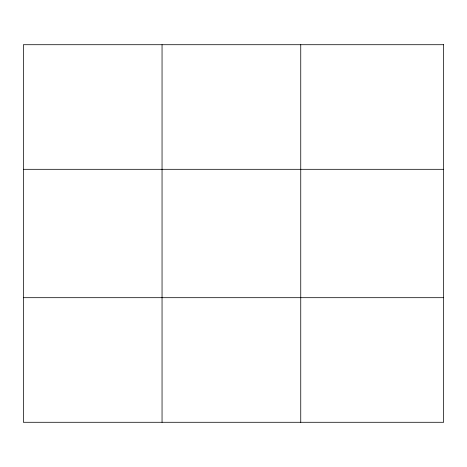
<?xml version="1.0" encoding="UTF-8"?>
<svg xmlns="http://www.w3.org/2000/svg" width="467" height="467" viewBox="0 0 467 467"><rect width="100%" height="100%" fill="white"/><g stroke="black" fill="none" stroke-linecap="round" stroke-linejoin="round"><path stroke-width="0.7" d="M162.049 44.715L162.049 422.285M300.748 44.715L300.748 422.285M23.35 169.311L443.65 169.311M23.35 297.689L443.65 297.689M443.65 44.715L443.65 422.285L23.35 422.285L23.35 44.715L443.65 44.715"/></g></svg>
